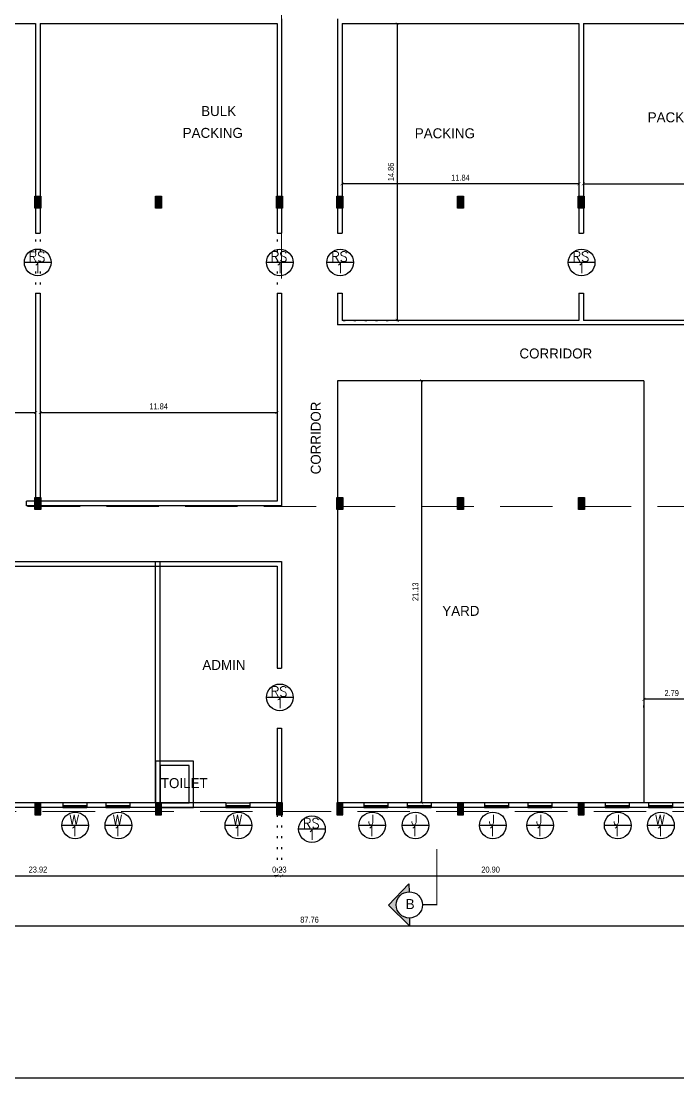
# Model space of a CAD drawing. Header units: metres. Extents: x 1422408 to 2267428, y 4130 to 80428.
# Drawn here: x 2267221.4 to 2267254.3, y 4199.3 to 4252.2 of the extents above; entities that cross this region are included whole.
import ezdxf

# ---------------------------------------------------------------- set-up
doc = ezdxf.new("R2010")
doc.units = ezdxf.units.M
doc.header["$LTSCALE"] = 3.5
doc.header["$MEASUREMENT"] = 0
doc.linetypes.add('DOT2', pattern=[0.125, 0, -0.125])
doc.linetypes.add('HIDDEN', pattern=[0.375, 0.25, -0.125])
doc.layers.get('0').update_dxf_attribs({"linetype": 'CONTINUOUS'})
doc.layers.get('DEFPOINTS').update_dxf_attribs({"linetype": 'CONTINUOUS'})
doc.layers.add('BEAM', color=8, linetype='HIDDEN', lineweight=0)
for name, color, linetype in [('COL', 2, 'CONTINUOUS'), ('DIM', 41, 'CONTINUOUS'), ('DIM1', 5, 'CONTINUOUS'), ('ED', 30, 'CONTINUOUS'), ('TEXT', 4, 'CONTINUOUS'), ('TEXT1', 7, 'CONTINUOUS'), ('WAL', 1, 'CONTINUOUS'), ('WALL', 125, 'CONTINUOUS'), ('WIN', 8, 'CONTINUOUS')]:
    doc.layers.add(name, color=color, linetype=linetype)
doc.styles.add('D', font='romant.shx', dxfattribs={"width": 0.96, "height": 3.5})
doc.styles.add('ID', font='GOTHIC.TTF', dxfattribs={"width": 0.85})
doc.styles.add('RS', font='arial.ttf', dxfattribs={"width": 0.96, "height": 750})
doc.dimstyles.new('1-100-ID', dxfattribs={"dimtxt": 0.3, "dimasz": 0.15, "dimexe": 0.1, "dimexo": 0.06, "dimgap": 0.15, "dimtad": 1, "dimzin": 3, "dimdsep": 46, "dimtxsty": 'ID', "dimblk": 'ARCHTICK', "dimcen": 0, "dimclrd": 252, "dimclre": 252, "dimclrt": 3, "dimadec": 0, "dimazin": 0, "dimtfac": 1, "dimtix": 1, "dimtmove": 2, "dimatfit": 3, "dimldrblk": 'OPEN90', "dimfxl": 0, "dimtolj": 1, "dimtzin": 0, "dimarcsym": 0})

# ---------------------------------------------------------------- blocks, each defined once
blk = doc.blocks.new('c11')
at = {"layer": 'COL'}
blk.add_hatch(color=256, dxfattribs=at).paths.add_polyline_path([(0, -150), (0, 150), (600, 150), (600, -150)])
blk.add_lwpolyline([(0, -150), (0, 150), (600, 150), (600, -150)], close=True, dxfattribs=at)
blk = doc.blocks.new('WIN 1')
at = {"layer": 'DIM1'}
blk.add_line((667, 0), (-667, 0), dxfattribs=at)
blk.add_circle((0, 0), 667, dxfattribs=at)
at = {"layer": 'TEXT1', "style": 'D', "width": 0.96}
for s, p in [('W', (-292, 29)), ('1', (-249, -537))]:
    blk.add_text(s, height=500, dxfattribs=at).set_placement(p)
blk = doc.blocks.new('_ArchTick')
at = {"color": 0, "linetype": 'ByBlock', "const_width": 0.15}
blk.add_lwpolyline([(-0.5, -0.5), (0.5, 0.5)], dxfattribs=at)
blk = doc.blocks.new('*D293')
at = {"layer": 'DEFPOINTS', "color": 0, "transparency": 16777216}
for p in [(2267210.308, 4213.072), (2267234.225, 4213.072), (2267234.225, 4209.423)]:
    blk.add_point(p, dxfattribs=at)
at = {"layer": 'ED', "color": 252, "linetype": 'DOT2', "lineweight": -2, "transparency": 16777216}
for p, q in [((2267210.308, 4213.012), (2267210.308, 4209.323)), ((2267234.225, 4213.012), (2267234.225, 4209.323))]:
    blk.add_line(p, q, dxfattribs=at)
at = {"layer": 'ED', "color": 252, "lineweight": -2, "transparency": 16777216}
blk.add_line((2267210.308, 4209.423), (2267234.225, 4209.423), dxfattribs=at)
at = {"layer": 'ED', "color": 252, "lineweight": -2, "transparency": 16777216, "xscale": 0.15, "yscale": 0.15, "zscale": 0.15, "rotation": 180}
blk.add_blockref('_ArchTick', (2267210.308, 4209.423), dxfattribs=at)
at = {"layer": 'ED', "color": 252, "lineweight": -2, "transparency": 16777216, "xscale": 0.15, "yscale": 0.15, "zscale": 0.15}
blk.add_blockref('_ArchTick', (2267234.225, 4209.423), dxfattribs=at)
at = {"layer": 'ED', "color": 3, "transparency": 16777216, "insert": (2267222.267, 4209.731), "char_height": 0.3, "attachment_point": 5, "style": 'ID'}
blk.add_mtext('\\A1;23.92', dxfattribs=at)
blk = doc.blocks.new('_Open90')
at = {"color": 0, "linetype": 'ByBlock', "lineweight": -2}
for p, q in [((0, 0), (-1, 0)), ((-0.5, 0.5), (0, 0)), ((0, 0), (-0.5, -0.5))]:
    blk.add_line(p, q, dxfattribs=at)
blk = doc.blocks.new('*D294')
at = {"layer": 'DEFPOINTS', "color": 0, "transparency": 16777216}
for p in [(2267234.225, 4213.072), (2267234.455, 4213.072), (2267234.455, 4209.423)]:
    blk.add_point(p, dxfattribs=at)
at = {"layer": 'ED', "color": 252, "linetype": 'DOT2', "lineweight": -2, "transparency": 16777216}
for p, q in [((2267234.225, 4213.012), (2267234.225, 4209.323)), ((2267234.455, 4213.012), (2267234.455, 4209.323))]:
    blk.add_line(p, q, dxfattribs=at)
at = {"layer": 'ED', "color": 252, "lineweight": -2, "transparency": 16777216}
for p, q in [((2267234.225, 4209.423), (2267234.075, 4209.423)), ((2267234.225, 4209.423), (2267234.455, 4209.423)), ((2267234.455, 4209.423), (2267234.605, 4209.423))]:
    blk.add_line(p, q, dxfattribs=at)
at = {"layer": 'ED', "color": 252, "lineweight": -2, "transparency": 16777216, "xscale": 0.15, "yscale": 0.15, "zscale": 0.15}
blk.add_blockref('_ArchTick', (2267234.225, 4209.423), dxfattribs=at)
at = {"layer": 'ED', "color": 252, "lineweight": -2, "transparency": 16777216, "xscale": 0.15, "yscale": 0.15, "zscale": 0.15, "rotation": 180}
blk.add_blockref('_ArchTick', (2267234.455, 4209.423), dxfattribs=at)
at = {"layer": 'ED', "color": 3, "transparency": 16777216, "insert": (2267234.34, 4209.731), "char_height": 0.3, "attachment_point": 5, "style": 'ID'}
blk.add_mtext('\\A1;0.23', dxfattribs=at)
blk = doc.blocks.new('*D295')
at = {"layer": 'DEFPOINTS', "color": 0, "transparency": 16777216}
for p in [(2267234.455, 4213.072), (2267255.354, 4213.072), (2267255.354, 4209.423)]:
    blk.add_point(p, dxfattribs=at)
at = {"layer": 'ED', "color": 252, "linetype": 'DOT2', "lineweight": -2, "transparency": 16777216}
for p, q in [((2267234.455, 4213.012), (2267234.455, 4209.323)), ((2267255.354, 4213.012), (2267255.354, 4209.323))]:
    blk.add_line(p, q, dxfattribs=at)
at = {"layer": 'ED', "color": 252, "lineweight": -2, "transparency": 16777216}
blk.add_line((2267234.455, 4209.423), (2267255.354, 4209.423), dxfattribs=at)
at = {"layer": 'ED', "color": 252, "lineweight": -2, "transparency": 16777216, "xscale": 0.15, "yscale": 0.15, "zscale": 0.15, "rotation": 180}
blk.add_blockref('_ArchTick', (2267234.455, 4209.423), dxfattribs=at)
at = {"layer": 'ED', "color": 252, "lineweight": -2, "transparency": 16777216, "xscale": 0.15, "yscale": 0.15, "zscale": 0.15}
blk.add_blockref('_ArchTick', (2267255.354, 4209.423), dxfattribs=at)
at = {"layer": 'ED', "color": 3, "transparency": 16777216, "insert": (2267244.904, 4209.731), "char_height": 0.3, "attachment_point": 5, "style": 'ID'}
blk.add_mtext('\\A1;20.90', dxfattribs=at)
blk = doc.blocks.new('*D301')
at = {"layer": 'DEFPOINTS', "color": 0, "transparency": 16777216}
for p in [(2267191.967, 4212.152), (2267279.73, 4212.153), (2267279.73, 4206.917)]:
    blk.add_point(p, dxfattribs=at)
at = {"layer": 'ED', "color": 252, "linetype": 'DOT2', "lineweight": -2, "transparency": 16777216}
for p, q in [((2267191.967, 4212.092), (2267191.967, 4206.817)), ((2267279.73, 4212.093), (2267279.73, 4206.817))]:
    blk.add_line(p, q, dxfattribs=at)
at = {"layer": 'ED', "color": 252, "lineweight": -2, "transparency": 16777216}
blk.add_line((2267191.967, 4206.917), (2267279.73, 4206.917), dxfattribs=at)
at = {"layer": 'ED', "color": 252, "lineweight": -2, "transparency": 16777216, "xscale": 0.15, "yscale": 0.15, "zscale": 0.15}
for p, rotation in [((2267191.967, 4206.917), 180.0002625275134), ((2267279.73, 4206.917), 0.0002625275133956982)]:
    blk.add_blockref('_ArchTick', p, dxfattribs=dict(at, rotation=rotation))
at = {"layer": 'ED', "color": 3, "transparency": 16777216, "insert": (2267235.849, 4207.224), "char_height": 0.3, "attachment_point": 5, "rotation": 0.0003, "style": 'ID'}
blk.add_mtext('\\A1;87.76', dxfattribs=at)
blk = doc.blocks.new('*D307')
at = {"layer": 'DEFPOINTS', "color": 0, "transparency": 16777216}
for p in [(2267204.271, 4252.08), (2267222.152, 4252.08), (2267222.152, 4232.604)]:
    blk.add_point(p, dxfattribs=at)
at = {"layer": 'ED', "color": 252, "linetype": 'DOT2', "lineweight": -2, "transparency": 16777216}
for p, q in [((2267204.271, 4252.02), (2267204.271, 4232.504)), ((2267222.152, 4252.02), (2267222.152, 4232.504))]:
    blk.add_line(p, q, dxfattribs=at)
at = {"layer": 'ED', "color": 252, "lineweight": -2, "transparency": 16777216}
blk.add_line((2267204.271, 4232.604), (2267222.152, 4232.604), dxfattribs=at)
at = {"layer": 'ED', "color": 252, "lineweight": -2, "transparency": 16777216, "xscale": 0.15, "yscale": 0.15, "zscale": 0.15, "rotation": 180}
blk.add_blockref('_ArchTick', (2267204.271, 4232.604), dxfattribs=at)
at = {"layer": 'ED', "color": 252, "lineweight": -2, "transparency": 16777216, "xscale": 0.15, "yscale": 0.15, "zscale": 0.15}
blk.add_blockref('_ArchTick', (2267222.152, 4232.604), dxfattribs=at)
at = {"layer": 'ED', "color": 3, "transparency": 16777216, "insert": (2267213.211, 4232.911), "char_height": 0.3, "attachment_point": 5, "style": 'ID'}
blk.add_mtext('\\A1;17.88', dxfattribs=at)
blk = doc.blocks.new('*D308')
at = {"layer": 'DEFPOINTS', "color": 0, "transparency": 16777216}
for p in [(2267222.382, 4252.08), (2267234.225, 4252.08), (2267234.225, 4232.607)]:
    blk.add_point(p, dxfattribs=at)
at = {"layer": 'ED', "color": 252, "linetype": 'DOT2', "lineweight": -2, "transparency": 16777216}
for p, q in [((2267222.382, 4252.02), (2267222.382, 4232.507)), ((2267234.225, 4252.02), (2267234.225, 4232.507))]:
    blk.add_line(p, q, dxfattribs=at)
at = {"layer": 'ED', "color": 252, "lineweight": -2, "transparency": 16777216}
blk.add_line((2267222.382, 4232.607), (2267234.225, 4232.607), dxfattribs=at)
at = {"layer": 'ED', "color": 252, "lineweight": -2, "transparency": 16777216, "xscale": 0.15, "yscale": 0.15, "zscale": 0.15, "rotation": 180}
blk.add_blockref('_ArchTick', (2267222.382, 4232.607), dxfattribs=at)
at = {"layer": 'ED', "color": 252, "lineweight": -2, "transparency": 16777216, "xscale": 0.15, "yscale": 0.15, "zscale": 0.15}
blk.add_blockref('_ArchTick', (2267234.225, 4232.607), dxfattribs=at)
at = {"layer": 'ED', "color": 3, "transparency": 16777216, "insert": (2267228.303, 4232.914), "char_height": 0.3, "attachment_point": 5, "style": 'ID'}
blk.add_mtext('\\A1;11.84', dxfattribs=at)
blk = doc.blocks.new('*D309')
at = {"layer": 'DEFPOINTS', "color": 0, "transparency": 16777216}
for p in [(2267237.473, 4252.08), (2267249.317, 4252.08), (2267237.473, 4244.052)]:
    blk.add_point(p, dxfattribs=at)
at = {"layer": 'ED', "color": 252, "linetype": 'DOT2', "lineweight": -2, "transparency": 16777216}
for p, q in [((2267237.473, 4252.02), (2267237.473, 4243.952)), ((2267249.317, 4252.02), (2267249.317, 4243.952))]:
    blk.add_line(p, q, dxfattribs=at)
at = {"layer": 'ED', "color": 252, "lineweight": -2, "transparency": 16777216}
blk.add_line((2267249.317, 4244.052), (2267237.473, 4244.052), dxfattribs=at)
at = {"layer": 'ED', "color": 252, "lineweight": -2, "transparency": 16777216, "xscale": 0.15, "yscale": 0.15, "zscale": 0.15, "rotation": 180}
blk.add_blockref('_ArchTick', (2267237.473, 4244.052), dxfattribs=at)
at = {"layer": 'ED', "color": 252, "lineweight": -2, "transparency": 16777216, "xscale": 0.15, "yscale": 0.15, "zscale": 0.15}
blk.add_blockref('_ArchTick', (2267249.317, 4244.052), dxfattribs=at)
at = {"layer": 'ED', "color": 3, "transparency": 16777216, "insert": (2267243.395, 4244.359), "char_height": 0.3, "attachment_point": 5, "style": 'ID'}
blk.add_mtext('\\A1;11.84', dxfattribs=at)
blk = doc.blocks.new('*D310')
at = {"layer": 'DEFPOINTS', "color": 0, "transparency": 16777216}
for p in [(2267249.547, 4252.08), (2267264.409, 4252.08), (2267264.409, 4244.054)]:
    blk.add_point(p, dxfattribs=at)
at = {"layer": 'ED', "color": 252, "linetype": 'DOT2', "lineweight": -2, "transparency": 16777216}
for p, q in [((2267249.547, 4252.02), (2267249.547, 4243.954)), ((2267264.409, 4252.02), (2267264.409, 4243.954))]:
    blk.add_line(p, q, dxfattribs=at)
at = {"layer": 'ED', "color": 252, "lineweight": -2, "transparency": 16777216}
blk.add_line((2267249.547, 4244.054), (2267264.409, 4244.054), dxfattribs=at)
at = {"layer": 'ED', "color": 252, "lineweight": -2, "transparency": 16777216, "xscale": 0.15, "yscale": 0.15, "zscale": 0.15, "rotation": 180}
blk.add_blockref('_ArchTick', (2267249.547, 4244.054), dxfattribs=at)
at = {"layer": 'ED', "color": 252, "lineweight": -2, "transparency": 16777216, "xscale": 0.15, "yscale": 0.15, "zscale": 0.15}
blk.add_blockref('_ArchTick', (2267264.409, 4244.054), dxfattribs=at)
at = {"layer": 'ED', "color": 3, "transparency": 16777216, "insert": (2267256.978, 4244.361), "char_height": 0.3, "attachment_point": 5, "style": 'ID'}
blk.add_mtext('\\A1;14.86', dxfattribs=at)
blk = doc.blocks.new('*D313')
at = {"layer": 'DEFPOINTS', "color": 0, "transparency": 16777216}
for p in [(2267237.473, 4252.08), (2267237.473, 4237.218), (2267240.228, 4237.218)]:
    blk.add_point(p, dxfattribs=at)
at = {"layer": 'ED', "color": 252, "linetype": 'DOT2', "lineweight": -2, "transparency": 16777216}
for p, q in [((2267237.533, 4252.08), (2267240.328, 4252.08)), ((2267237.533, 4237.218), (2267240.328, 4237.218))]:
    blk.add_line(p, q, dxfattribs=at)
at = {"layer": 'ED', "color": 252, "lineweight": -2, "transparency": 16777216}
blk.add_line((2267240.228, 4252.08), (2267240.228, 4237.218), dxfattribs=at)
at = {"layer": 'ED', "color": 252, "lineweight": -2, "transparency": 16777216, "xscale": 0.15, "yscale": 0.15, "zscale": 0.15}
for p, rotation in [((2267240.228, 4252.08), 90), ((2267240.228, 4237.218), 270)]:
    blk.add_blockref('_ArchTick', p, dxfattribs=dict(at, rotation=rotation))
at = {"layer": 'ED', "color": 3, "transparency": 16777216, "insert": (2267239.921, 4244.649), "char_height": 0.3, "attachment_point": 5, "rotation": 90, "style": 'ID'}
blk.add_mtext('\\A1;14.86', dxfattribs=at)
blk = doc.blocks.new('J1')
at = {"layer": 'DIM1'}
blk.add_line((667, 0), (-667, 0), dxfattribs=at)
blk.add_circle((0, 0), 667, dxfattribs=at)
at = {"layer": 'TEXT1', "style": 'D', "width": 0.96}
for s, p in [('J', (-215, 29)), ('1', (-249, -537))]:
    blk.add_text(s, height=500, dxfattribs=at).set_placement(p)
blk = doc.blocks.new('*D221')
at = {"layer": 'DEFPOINTS', "color": 0, "transparency": 16777216}
for p in [(2267242.275, 4234.2), (2267241.453, 4213.072), (2267241.926, 4213.072)]:
    blk.add_point(p, dxfattribs=at)
at = {"layer": 'ED', "color": 252, "linetype": 'DOT2', "lineweight": -2, "transparency": 16777216}
for p, q in [((2267242.215, 4234.2), (2267241.353, 4234.2)), ((2267241.866, 4213.072), (2267241.353, 4213.072))]:
    blk.add_line(p, q, dxfattribs=at)
at = {"layer": 'ED', "color": 252, "lineweight": -2, "transparency": 16777216}
blk.add_line((2267241.453, 4234.2), (2267241.453, 4213.072), dxfattribs=at)
at = {"layer": 'ED', "color": 252, "lineweight": -2, "transparency": 16777216, "xscale": 0.15, "yscale": 0.15, "zscale": 0.15}
for p, rotation in [((2267241.453, 4234.2), 90), ((2267241.453, 4213.072), 270)]:
    blk.add_blockref('_ArchTick', p, dxfattribs=dict(at, rotation=rotation))
at = {"layer": 'ED', "color": 3, "transparency": 16777216, "insert": (2267241.146, 4223.636), "char_height": 0.3, "attachment_point": 5, "rotation": 90, "style": 'ID'}
blk.add_mtext('\\A1;21.13', dxfattribs=at)
blk = doc.blocks.new('*D222')
at = {"layer": 'DEFPOINTS', "color": 0, "transparency": 16777216}
for p in [(2267252.566, 4218.257), (2267252.566, 4217.791), (2267255.354, 4217.791)]:
    blk.add_point(p, dxfattribs=at)
at = {"layer": 'ED', "color": 252, "linetype": 'DOT2', "lineweight": -2, "transparency": 16777216}
for p, q in [((2267252.566, 4217.851), (2267252.566, 4218.357)), ((2267255.354, 4217.851), (2267255.354, 4218.357))]:
    blk.add_line(p, q, dxfattribs=at)
at = {"layer": 'ED', "color": 252, "lineweight": -2, "transparency": 16777216}
blk.add_line((2267255.354, 4218.257), (2267252.566, 4218.257), dxfattribs=at)
at = {"layer": 'ED', "color": 252, "lineweight": -2, "transparency": 16777216, "xscale": 0.15, "yscale": 0.15, "zscale": 0.15, "rotation": 180}
blk.add_blockref('_ArchTick', (2267252.566, 4218.257), dxfattribs=at)
at = {"layer": 'ED', "color": 252, "lineweight": -2, "transparency": 16777216, "xscale": 0.15, "yscale": 0.15, "zscale": 0.15}
blk.add_blockref('_ArchTick', (2267255.354, 4218.257), dxfattribs=at)
at = {"layer": 'ED', "color": 3, "transparency": 16777216, "insert": (2267253.96, 4218.564), "char_height": 0.3, "attachment_point": 5, "style": 'ID'}
blk.add_mtext('\\A1;2.79', dxfattribs=at)

msp = doc.modelspace()

# ---------------------------------------------------------------- hatches: boundary and pattern name
at = {"layer": 'DIM'}
msp.add_hatch(color=256, dxfattribs=at).paths.add_polyline_path([(2267239.79236, 4207.94626), (2267240.84045, 4206.92384), (2267240.84045, 4207.30755, -0.98752505), (2267240.82394, 4208.62265), (2267240.81398, 4209.01929)])
msp.add_hatch(color=256, dxfattribs=at).paths.add_polyline_path([(2267239.79236, 4207.94626), (2267240.84045, 4206.92384), (2267240.84045, 4207.30755, -0.98752505), (2267240.82394, 4208.62265), (2267240.81398, 4209.01929)])

# ---------------------------------------------------------------- linework, layer by layer
at = {"layer": 'BEAM', "ltscale": 3}
for p, q in [((2267234.45508, 4273.4337), (2267234.45508, 4230.84218)), ((2267279.49997, 4227.89928), (2267190.99716, 4227.89928)), ((2267190.99716, 4212.63678), (2267279.72997, 4212.63678))]:
    msp.add_line(p, q, dxfattribs=at)
at = {"layer": 'DIM'}
for p, q in [((2267239.79236, 4207.94626), (2267240.81398, 4209.01929)), ((2267239.79236, 4207.94626), (2267240.81398, 4209.01929)), ((2267240.81398, 4209.01929), (2267240.82394, 4208.62265)), ((2267240.81398, 4209.01929), (2267240.82394, 4208.62265)), ((2267240.84045, 4206.92384), (2267239.79236, 4207.94626)), ((2267240.84045, 4206.92384), (2267239.79236, 4207.94626)), ((2267240.84045, 4207.30755), (2267240.84045, 4206.92384)), ((2267240.84045, 4207.30755), (2267240.84045, 4206.92384))]:
    msp.add_line(p, q, dxfattribs=at)
at = {"layer": 'DIM', "const_width": 0.06058}
msp.add_lwpolyline([(2267241.49792, 4207.98054), (2267242.21787, 4207.98054), (2267242.21787, 4210.76654)], dxfattribs=at)
msp.add_lwpolyline([(2267241.49792, 4207.98054), (2267242.21787, 4207.98054), (2267242.21787, 4210.76654)], dxfattribs=at)
at = {"layer": 'DIM1'}
for p, q in [((2267222.92241, 4240.12183), (2267221.58912, 4240.12183)), ((2267235.03129, 4240.11728), (2267233.69801, 4240.11728)), ((2267238.04966, 4240.11728), (2267236.71638, 4240.11728)), ((2267250.12315, 4240.11728), (2267248.78987, 4240.11728)), ((2267235.03129, 4218.35166), (2267233.69801, 4218.35166)), ((2267236.63842, 4211.75638), (2267235.30514, 4211.75638))]:
    msp.add_line(p, q, dxfattribs=at)
for centre in [(2267222.25577, 4240.12183), (2267234.36465, 4240.11728), (2267237.38302, 4240.11728), (2267249.45651, 4240.11728), (2267234.36465, 4218.35166), (2267235.97178, 4211.75638)]:
    msp.add_circle(centre, 0.66664, dxfattribs=at)
at = {"layer": 'WAL', "linetype": 'Continuous', "ltscale": 0.25}
msp.add_lwpolyline([(2267156.48302, 4331.79971), (2267156.48302, 4199.30817), (2267348.14059, 4199.30817), (2267348.14059, 4331.79971)], close=True, dxfattribs=at)
at = {"layer": 'WALL'}
for p, q in [((2267234.45508, 4252.31032), (2267234.45508, 4241.58317)), ((2267237.24345, 4252.31032), (2267237.24345, 4241.58317)), ((2267204.27135, 4252.08032), (2267222.15159, 4252.08032)), ((2267222.15159, 4252.08032), (2267222.15159, 4241.58317)), ((2267222.38159, 4252.08032), (2267222.38159, 4241.58317)), ((2267222.38159, 4252.08032), (2267234.22508, 4252.08032)), ((2267234.22508, 4252.08032), (2267234.22508, 4241.58317)), ((2267237.47345, 4252.08032), (2267249.31695, 4252.08032)), ((2267237.47345, 4252.08032), (2267237.47345, 4241.58317)), ((2267249.31695, 4252.08032), (2267249.31695, 4241.58317)), ((2267249.54695, 4252.08032), (2267249.54695, 4241.58317)), ((2267249.54695, 4252.08032), (2267264.40881, 4252.08032)), ((2267222.15159, 4241.58317), (2267222.38159, 4241.58317)), ((2267234.22508, 4241.58317), (2267234.45508, 4241.58317)), ((2267237.24345, 4241.58317), (2267237.47345, 4241.58317)), ((2267249.31695, 4241.58317), (2267249.54695, 4241.58317)), ((2267222.15159, 4238.58317), (2267222.38159, 4238.58317)), ((2267222.15159, 4238.58317), (2267222.15159, 4228.16334)), ((2267222.38159, 4238.58317), (2267222.38159, 4228.16334)), ((2267234.22508, 4238.58317), (2267234.45508, 4238.58317)), ((2267234.22508, 4238.58317), (2267234.22508, 4228.16334)), ((2267234.45508, 4238.58317), (2267234.45508, 4227.93334)), ((2267237.24345, 4238.58317), (2267237.47345, 4238.58317)), ((2267237.24345, 4238.58317), (2267237.24345, 4236.98846)), ((2267237.47345, 4238.58317), (2267237.47345, 4237.21846)), ((2267249.31695, 4238.58317), (2267249.54695, 4238.58317)), ((2267249.31695, 4238.58317), (2267249.31695, 4237.21846)), ((2267249.54695, 4238.58317), (2267249.54695, 4237.21846)), ((2267264.63881, 4236.98846), (2267237.24345, 4236.98846)), ((2267249.31695, 4237.21846), (2267237.47345, 4237.21846)), ((2267264.40881, 4237.21846), (2267249.54695, 4237.21846)), ((2267237.24345, 4234.20009), (2267237.24345, 4213.07218)), ((2267252.56569, 4234.20009), (2267237.24345, 4234.20009)), ((2267252.56569, 4234.20009), (2267252.56569, 4213.07218)), ((2267222.15159, 4228.16334), (2267221.70159, 4228.16334)), ((2267221.70159, 4227.93334), (2267221.70159, 4228.16334)), ((2267234.45508, 4227.93334), (2267221.70159, 4227.93334)), ((2267234.22508, 4228.16334), (2267222.38159, 4228.16334)), ((2267228.15242, 4213.07218), (2267228.15242, 4225.14497)), ((2267228.38242, 4213.07218), (2267228.38242, 4225.14497)), ((2267234.22508, 4219.81755), (2267234.45508, 4219.81755)), ((2267234.22508, 4216.81755), (2267234.45508, 4216.81755)), ((2267223.50665, 4213.07218), (2267220.866, 4213.07218)), ((2267223.50665, 4213.07218), (2267223.50665, 4212.84178)), ((2267224.70665, 4213.07218), (2267224.70665, 4212.84178)), ((2267225.66753, 4213.07218), (2267224.70665, 4213.07218)), ((2267225.66753, 4213.07218), (2267225.66753, 4212.84178)), ((2267226.86753, 4213.07218), (2267226.86753, 4212.84178)), ((2267231.66906, 4213.07218), (2267226.86753, 4213.07218)), ((2267231.66906, 4213.07218), (2267231.66906, 4212.84178)), ((2267232.86906, 4213.07218), (2267232.86906, 4212.84178)), ((2267234.45508, 4213.07218), (2267232.86906, 4213.07218)), ((2267244.60205, 4213.07218), (2267237.24345, 4213.07218)), ((2267238.56531, 4213.07218), (2267238.56531, 4212.84178)), ((2267239.76531, 4213.07218), (2267239.76531, 4212.84178)), ((2267240.72619, 4213.07218), (2267240.72619, 4212.84178)), ((2267241.92619, 4213.07218), (2267241.92619, 4212.84178)), ((2267244.60205, 4213.07218), (2267244.60205, 4212.84178)), ((2267245.80205, 4213.07218), (2267245.80205, 4212.84178)), ((2267246.76293, 4213.07218), (2267245.80205, 4213.07218)), ((2267246.76293, 4213.07218), (2267246.76293, 4212.84178)), ((2267247.96293, 4213.07218), (2267247.96293, 4212.84178)), ((2267250.6388, 4213.07218), (2267247.96293, 4213.07218)), ((2267250.6388, 4213.07218), (2267250.6388, 4212.84178)), ((2267251.8388, 4213.07218), (2267251.8388, 4212.84178)), ((2267252.79968, 4213.07218), (2267251.8388, 4213.07218)), ((2267252.79968, 4213.07218), (2267252.79968, 4212.84178)), ((2267253.99968, 4213.07218), (2267253.99968, 4212.84178)), ((2267256.67554, 4213.07218), (2267253.99968, 4213.07218)), ((2267223.50665, 4212.84178), (2267220.866, 4212.84178)), ((2267225.66753, 4212.84178), (2267224.70665, 4212.84178)), ((2267231.66906, 4212.84178), (2267226.86753, 4212.84178)), ((2267234.45508, 4212.84178), (2267232.86906, 4212.84178)), ((2267244.60205, 4212.84178), (2267237.24345, 4212.84178)), ((2267246.76293, 4212.84178), (2267245.80205, 4212.84178)), ((2267250.6388, 4212.84178), (2267247.96293, 4212.84178)), ((2267252.79968, 4212.84178), (2267251.8388, 4212.84178)), ((2267256.67554, 4212.84178), (2267253.99968, 4212.84178))]:
    msp.add_line(p, q, dxfattribs=at)
for points in [[(2267218.6468, 4225.14497), (2267234.45508, 4225.14497), (2267234.45508, 4219.81755)], [(2267218.6468, 4224.91497), (2267234.22508, 4224.91497), (2267234.22508, 4219.81755)], [(2267234.22508, 4216.81755), (2267234.22508, 4213.07218)], [(2267234.45508, 4216.81755), (2267234.45508, 4213.07218)]]:
    msp.add_lwpolyline(points, dxfattribs=at)
for points in [[(2267228.15242, 4212.84218), (2267230.05375, 4212.84218), (2267230.05375, 4215.16415), (2267228.15242, 4215.16415)], [(2267228.38242, 4213.07218), (2267229.82375, 4213.07218), (2267229.82375, 4214.93415), (2267228.38242, 4214.93415)]]:
    msp.add_lwpolyline(points, close=True, dxfattribs=at)
at = {"layer": 'WIN'}
for p, q in [((2267224.70665, 4213.07218), (2267223.50665, 4213.07218)), ((2267226.86753, 4213.07218), (2267225.66753, 4213.07218)), ((2267231.66906, 4213.07218), (2267231.66906, 4213.07218)), ((2267231.66906, 4213.07218), (2267232.86906, 4213.07218)), ((2267239.76531, 4213.07218), (2267238.56531, 4213.07218)), ((2267241.92619, 4213.07218), (2267240.72619, 4213.07218)), ((2267245.80205, 4213.07218), (2267244.60205, 4213.07218)), ((2267247.96293, 4213.07218), (2267246.76293, 4213.07218)), ((2267251.8388, 4213.07218), (2267250.6388, 4213.07218)), ((2267253.99968, 4213.07218), (2267252.79968, 4213.07218)), ((2267223.50665, 4212.94106), (2267224.70665, 4212.94106)), ((2267223.50665, 4212.89106), (2267224.70665, 4212.89106)), ((2267223.50665, 4212.84178), (2267224.70665, 4212.84178)), ((2267225.66753, 4212.94086), (2267226.86753, 4212.94086)), ((2267225.66753, 4212.89086), (2267226.86753, 4212.89086)), ((2267225.66753, 4212.84178), (2267226.86753, 4212.84178)), ((2267231.66906, 4212.94086), (2267232.86906, 4212.94086)), ((2267231.66906, 4212.89086), (2267232.86906, 4212.89086)), ((2267231.66906, 4212.84178), (2267232.86906, 4212.84178)), ((2267238.56531, 4212.94106), (2267239.76531, 4212.94106)), ((2267238.56531, 4212.89106), (2267239.76531, 4212.89106)), ((2267238.56531, 4212.84178), (2267239.76531, 4212.84178)), ((2267240.72619, 4212.94086), (2267241.92619, 4212.94086)), ((2267240.72619, 4212.89086), (2267241.92619, 4212.89086)), ((2267240.72619, 4212.84178), (2267241.92619, 4212.84178)), ((2267244.60205, 4212.94106), (2267245.80205, 4212.94106)), ((2267244.60205, 4212.89106), (2267245.80205, 4212.89106)), ((2267244.60205, 4212.84178), (2267245.80205, 4212.84178)), ((2267246.76293, 4212.94086), (2267247.96293, 4212.94086)), ((2267246.76293, 4212.89086), (2267247.96293, 4212.89086)), ((2267246.76293, 4212.84178), (2267247.96293, 4212.84178)), ((2267250.6388, 4212.94106), (2267251.8388, 4212.94106)), ((2267250.6388, 4212.89106), (2267251.8388, 4212.89106)), ((2267250.6388, 4212.84178), (2267251.8388, 4212.84178)), ((2267252.79968, 4212.94086), (2267253.99968, 4212.94086)), ((2267252.79968, 4212.89086), (2267253.99968, 4212.89086)), ((2267252.79968, 4212.84178), (2267253.99968, 4212.84178))]:
    msp.add_line(p, q, dxfattribs=at)
msp.add_circle((2267240.84045, 4207.9652), 0.65765, dxfattribs=at)
msp.add_circle((2267240.84045, 4207.9652), 0.65765, dxfattribs=at)

# ---------------------------------------------------------------- block references
at = {"layer": 'ED', "xscale": 0.001, "yscale": 0.001, "zscale": 0.001}
for name, p in [('WIN 1', (2267224.12916, 4211.94395)), ('WIN 1', (2267226.29004, 4211.94354)), ('WIN 1', (2267232.29157, 4211.94354)), ('J1', (2267238.98357, 4211.94395)), ('J1', (2267241.14445, 4211.94395)), ('J1', (2267245.02031, 4211.94395)), ('J1', (2267247.38544, 4211.94395)), ('J1', (2267251.26131, 4211.94395)), ('WIN 1', (2267253.42219, 4211.94354))]:
    msp.add_blockref(name, p, dxfattribs=at)
at = {"layer": 'WALL', "yscale": 0.0010061242307226, "rotation": 90}
for p, xscale, zscale in [((2267222.26659, 4242.83837), 0.0010061242307226, 0.0010061242307226), ((2267228.30334, 4242.83837), 0.0010061242307226, 0.0010061242307226), ((2267234.34008, 4242.83837), 0.0010061242307226, 0.0010061242307226), ((2267237.35845, 4242.83837), 0.0010061242307226, 0.0010061242307226), ((2267243.3952, 4242.83837), 0.0010061242307226, 0.0010061242307226), ((2267249.43195, 4242.83837), 0.0010061242307226, 0.0010061242307226), ((2267222.26659, 4227.7465), 0.0010061242307226, 0.0010061242307226), ((2267237.36876, 4227.7465), 0.0010061242307226, 0.0010061242307226), ((2267243.4055, 4227.7465), 0.0010061242307226, 0.0010061242307226), ((2267249.44225, 4227.7465), 0.0010061242307226, 0.0010061242307226), ((2267222.26659, 4213.07218), -0.0010061242307226, 0.0010061242344763), ((2267228.30334, 4213.07218), -0.0010061242307226, 0.0010061242344763), ((2267234.34008, 4213.07218), -0.0010061242307226, 0.0010061242344763), ((2267237.35845, 4213.07218), -0.0010061242307226, 0.0010061242344763), ((2267243.3952, 4213.07218), -0.0010061242307226, 0.0010061242344763), ((2267249.43195, 4213.07218), -0.0010061242307226, 0.0010061242344763)]:
    msp.add_blockref('c11', p, dxfattribs=dict(at, xscale=xscale, zscale=zscale))

# ---------------------------------------------------------------- texts
at = {"layer": 'TEXT', "color": 0, "style": 'ID'}
for s, p in [('BULK', (2267230.42995, 4247.446)), ('PACKING MATERIAL', (2267252.76038, 4247.13103)), ('PACKING', (2267229.50579, 4246.35247)), ('PACKING', (2267241.11297, 4246.33272)), ('CORRIDOR', (2267246.34653, 4235.31243)), ('YARD', (2267242.48864, 4222.43111)), ('ADMIN', (2267230.49115, 4219.72321)), ('TOILET', (2267228.41209, 4213.80991))]:
    msp.add_text(s, height=0.5, dxfattribs=at).set_placement(p)
msp.add_text('CORRIDOR', height=0.5, rotation=90, dxfattribs=at).set_placement((2267236.41134, 4229.51478))
at = {"layer": 'TEXT', "style": 'RS', "width": 0.96}
msp.add_text('B', height=0.4998, dxfattribs=at).set_placement((2267240.65623, 4207.75733))
msp.add_text('B', height=0.4998, dxfattribs=at).set_placement((2267240.65623, 4207.75733))
at = {"layer": 'TEXT1', "style": 'D', "width": 0.96}
for s, p in [('RS', (2267221.7964, 4240.15057)), ('RS', (2267233.90528, 4240.1584)), ('RS', (2267236.92365, 4240.1584)), ('RS', (2267248.99714, 4240.1584)), ('1', (2267222.03963, 4239.585)), ('1', (2267234.14852, 4239.58045)), ('1', (2267237.16689, 4239.58045)), ('1', (2267249.24038, 4239.58045)), ('RS', (2267233.90528, 4218.39278)), ('1', (2267234.14852, 4217.81483)), ('RS', (2267235.51241, 4211.79751)), ('1', (2267235.75565, 4211.21956))]:
    msp.add_text(s, height=0.5, dxfattribs=at).set_placement(p)

# ---------------------------------------------------------------- dimensions: what is measured, and where the dimension line sits
at = {"layer": 'ED'}
for p1, p2, distance, picture, middle in [((2267237.47345, 4252.08032), (2267237.47345, 4237.21846), 2.7546, '*D313', (2267239.9205, 4244.64939)), ((2267204.27135, 4252.08032), (2267222.15159, 4252.08032), -19.4765, '*D307', (2267213.21147, 4232.91136)), ((2267222.38159, 4252.08032), (2267234.22508, 4252.08032), -19.47377, '*D308', (2267228.30334, 4232.9141)), ((2267249.31695, 4252.08032), (2267237.47345, 4252.08032), 8.02877, '*D309', (2267243.3952, 4244.3591)), ((2267249.54695, 4252.08032), (2267264.40881, 4252.08032), -8.02664, '*D310', (2267256.97788, 4244.36123)), ((2267191.96717, 4212.15236), (2267279.72997, 4212.15276), -5.23575, '*D301', (2267235.84859, 4207.22436))]:
    dim = msp.add_aligned_dim(p1=p1, p2=p2, distance=distance, dimstyle='1-100-ID', dxfattribs=at)
    dim.commit()
    dim.dimension.update_dxf_attribs({"geometry": picture, "text_midpoint": middle})
for base, p1, p2, angle, picture, middle in [((2267241.45324, 4213.07218), (2267242.27502, 4234.20009), (2267241.92619, 4213.07218), 90, '*D221', (2267241.1457, 4223.63613)), ((2267234.22508, 4209.42345), (2267210.3081, 4213.07218), (2267234.22508, 4213.07218), 180, '*D293', (2267222.26659, 4209.731)), ((2267234.45508, 4209.42345), (2267234.22508, 4213.07218), (2267234.45508, 4213.07218), 180, '*D294', (2267234.34008, 4209.731)), ((2267255.35369, 4209.42345), (2267234.45508, 4213.07218), (2267255.35369, 4213.07218), 180, '*D295', (2267244.90439, 4209.731))]:
    dim = msp.add_linear_dim(base=base, p1=p1, p2=p2, angle=angle, dimstyle='1-100-ID', dxfattribs=at)
    dim.commit()
    dim.dimension.update_dxf_attribs({"geometry": picture, "text_midpoint": middle})
dim = msp.add_linear_dim(base=(2267252.56569, 4218.25652), p1=(2267255.35369, 4217.79123), p2=(2267252.56569, 4217.79123), dimstyle='1-100-ID', dxfattribs=at)
dim.commit()
dim.dimension.update_dxf_attribs({"geometry": '*D222', "text_midpoint": (2267253.95969, 4218.56407)})

doc.saveas('drawing.dxf')
